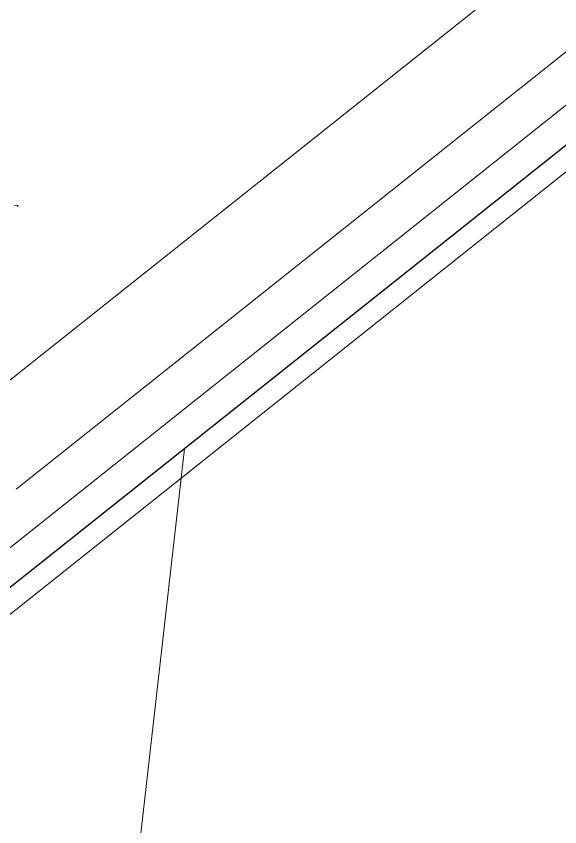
# Model space of a CAD drawing. Header units: millimetres. Extents: x 0 to 57242, y -59538 to 11130.
# Drawn here: x 22325.2 to 22585.4, y -25761 to -25372.8 of the extents above; entities that cross this region are included whole.
import ezdxf

# ---------------------------------------------------------------- set-up
doc = ezdxf.new("R2010")
doc.units = ezdxf.units.MM
for name, color, linetype, lineweight in [('A-WALL', 113, 'Continuous', 9), ('A-WALL-PATT', 111, 'Continuous', 25), ('G-IMPT', 8, 'Continuous', 9), ('I-FURN', 30, 'Continuous', 9)]:
    doc.layers.add(name, color=color, linetype=linetype, lineweight=lineweight)
pattern_1 = [(263.519, (23585.85, -24640.52), (353.327, -40.138), []), (263.519, (23823.13, -24938.6), (353.327, -40.138), [])]

# ---------------------------------------------------------------- blocks, each defined once
blk = doc.blocks.new('LR1579_PANEL_TV_019_CH - LR1579_PANEL_TV_019_CH-V9-Level 0')
at = {"layer": 'G-IMPT'}
for p, q in [((527.22, -140.45), (526.69, -140.77)), ((527.07, -141.2), (526.69, -140.77)), ((528.03, -141.74), (527.07, -141.2))]:
    blk.add_line(p, q, dxfattribs=at)
at = {"layer": 'I-FURN'}
for p, q in [((-1000, -15), (1000, -15)), ((612, -35), (-612, -35)), ((-627, -77.78), (627, -77.78))]:
    blk.add_line(p, q, dxfattribs=at)

msp = doc.modelspace()

# ---------------------------------------------------------------- hatches: boundary and pattern name
at = {"layer": 'A-WALL-PATT', "lineweight": 9}
h = msp.add_hatch(dxfattribs=at)
h.set_pattern_fill('FP_13', color=256, angle=45, style=0, pattern_type=2)
h.set_pattern_definition(pattern_1)
h.paths.add_polyline_path([(21444.96, -26357.41), (23711.41, -24553.36), (23804.83, -24670.72), (23812.65, -24664.49), (23713.01, -24539.3), (21438.74, -26349.59)])
h.paths.add_polyline_path([(25260.09, -23512.35), (25267.92, -23506.12), (25174.5, -23388.76), (25739.19, -22939.28), (25732.96, -22931.45), (25160.45, -23387.17), (25196.71, -23432.72)])
h = msp.add_hatch(dxfattribs=at)
h.set_pattern_fill('FP_13', color=256, angle=45, style=0, pattern_type=2)
h.set_pattern_definition(pattern_1)
h.paths.add_polyline_path([(21623.97, -26598.36), (23898.25, -24788.08), (23711.41, -24553.36), (21437.14, -26363.64)])
h.paths.add_polyline_path([(25361.33, -23623.48), (25926.02, -23174), (25739.19, -22939.28), (25174.5, -23388.76), (25359.74, -23621.48)])

# ---------------------------------------------------------------- linework, layer by layer
at = {"layer": 'A-WALL'}
msp.add_line((23711.41, -24553.36), (21437.14, -26363.64), dxfattribs=at)
at = {"layer": 'A-WALL', "lineweight": 25}
msp.add_line((23676.75, -24568.17), (21438.74, -26349.59), dxfattribs=at)

# ---------------------------------------------------------------- block references
at = {"layer": 'I-FURN', "rotation": 218.5192572358332}
msp.add_blockref('LR1579_PANEL_TV_019_CH - LR1579_PANEL_TV_019_CH-V9-Level 0', (22825.8, -25245.51), dxfattribs=at)

doc.saveas('drawing.dxf')
